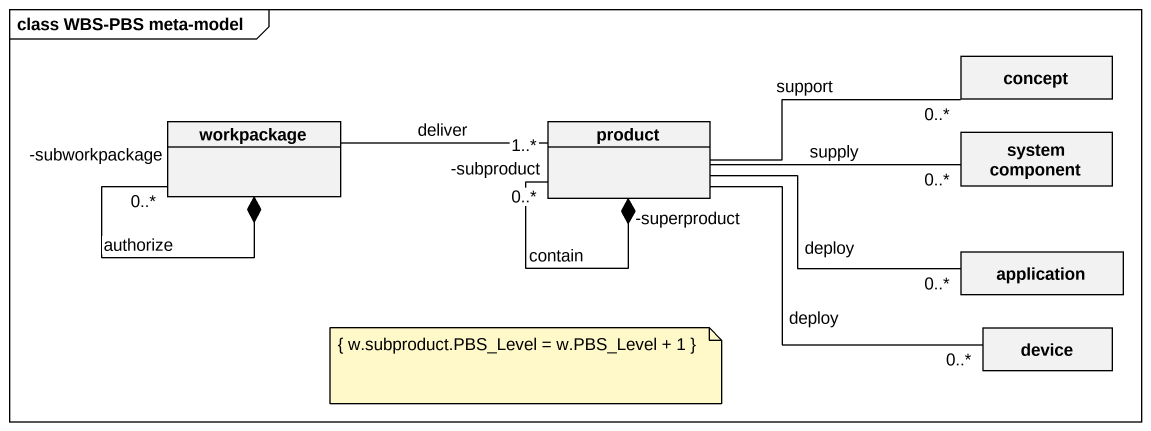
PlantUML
@startuml
mainframe class WBS-PBS meta-model
hide circle
hide empty members
class concept
class workpackage
class product
class "system component" as system_component
class application
class device
workpackage *-- "0..*\n-subworkpackage" workpackage : authorize
workpackage -right- "1..*" product : deliver
product -right- "0..*" concept : support
product "-superproduct" *-- "0..*\n-subproduct" product : contain
product -right- "0..*" system_component : supply
product -right- "0..*" application : deploy
product -right- "0..*" device : deploy
note as N1
  { w.subproduct.PBS_Level = w.PBS_Level + 1 }
end note
@enduml
